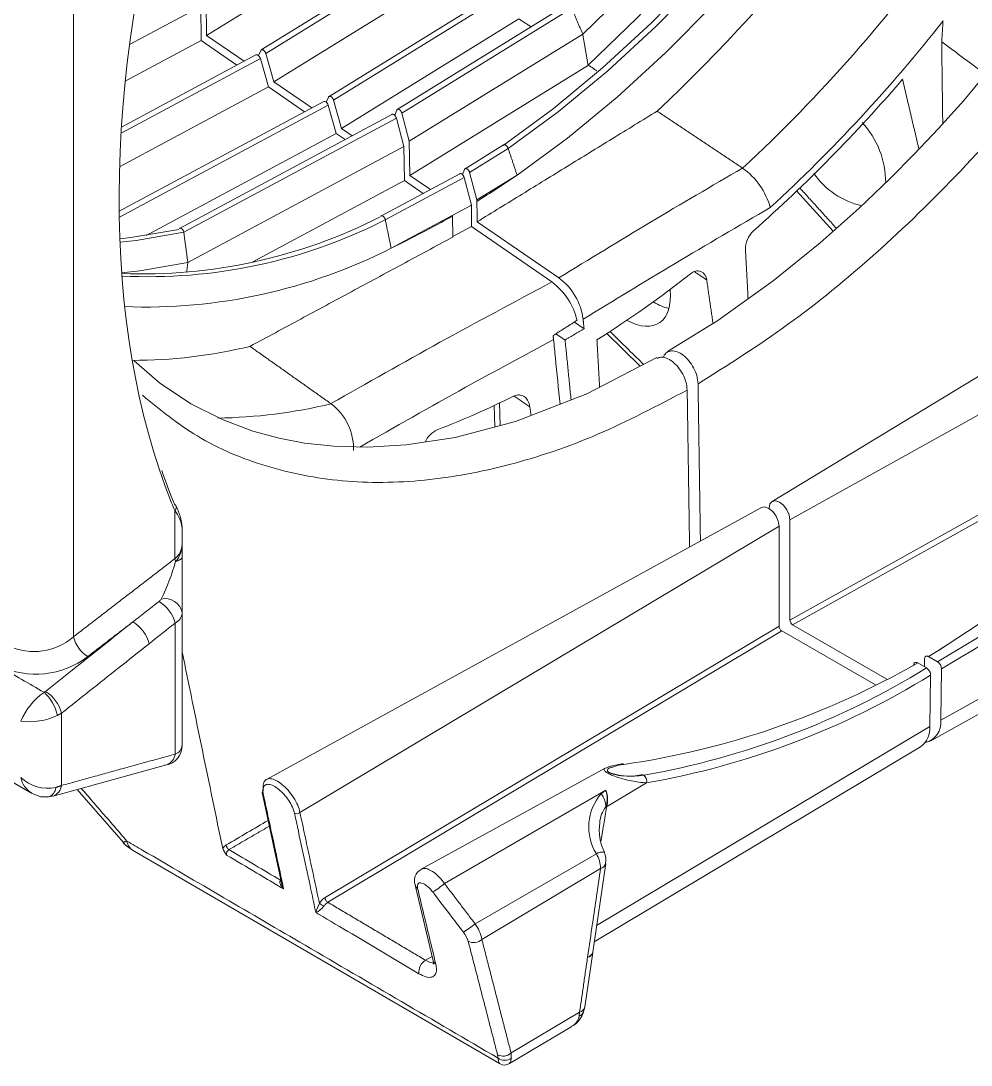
# Model space of a CAD drawing. Extents: x 8 to 113, y 1 to 87.
# Drawn here: x 26.157 to 28.636, y 59.251 to 61.976 of the extents above; entities that cross this region are included whole.
import ezdxf

# ---------------------------------------------------------------- set-up
doc = ezdxf.new("R2010")
doc.units = 0
doc.header["$MEASUREMENT"] = 0
doc.layers.add('OBJECT', color=7, linetype='CONTINUOUS')

msp = doc.modelspace()

# ---------------------------------------------------------------- linework, layer by layer
at = {"layer": 'OBJECT', "linetype": 'Continuous', "lineweight": 15}
for p, q in [((26.2944, 62.5073), (26.2944, 60.3689)), ((27.0985, 62.2203), (26.6417, 61.9381)), ((27.2396, 62.1818), (26.7845, 61.9007)), ((27.2356, 62.1627), (26.7961, 61.8913)), ((27.2767, 62.1013), (26.8172, 61.8173)), ((27.4193, 62.0619), (26.9612, 61.779)), ((26.6404, 62.0271), (26.6417, 61.9381)), ((27.4152, 62.0427), (26.9729, 61.7696)), ((26.4408, 61.9142), (26.6263, 62.0138)), ((26.6276, 61.9248), (26.6263, 62.0138)), ((27.5823, 62.0189), (27.1393, 61.7453)), ((27.5944, 62.0095), (27.1511, 61.7357)), ((27.4563, 61.9813), (26.9939, 61.6956)), ((27.6232, 61.9414), (27.1707, 61.6619)), ((26.6276, 61.9248), (26.4297, 61.8186)), ((26.6276, 61.9248), (26.7207, 61.8607)), ((26.7395, 61.8708), (26.6417, 61.9381)), ((26.7705, 61.8875), (26.4198, 61.6992)), ((26.7773, 61.8855), (26.783, 61.8989)), ((26.7961, 61.8913), (26.8172, 61.8173)), ((26.4188, 61.6829), (26.782, 61.878)), ((26.803, 61.804), (26.782, 61.878)), ((27.6378, 61.8607), (27.1721, 61.573)), ((26.803, 61.804), (26.4149, 61.5957)), ((26.803, 61.804), (26.8974, 61.739)), ((26.9163, 61.7491), (26.8172, 61.8173)), ((26.9541, 61.7638), (26.9597, 61.7772)), ((26.9473, 61.7658), (26.414, 61.4794)), ((26.4143, 61.4639), (26.9587, 61.7563)), ((26.9798, 61.6823), (26.9587, 61.7563)), ((26.9729, 61.7696), (26.9939, 61.6956)), ((27.1254, 61.7322), (26.5711, 61.4345)), ((26.5822, 61.4246), (27.1369, 61.7224)), ((27.1326, 61.7298), (27.1378, 61.7434)), ((27.1566, 61.6486), (27.1369, 61.7224)), ((27.1511, 61.7357), (27.1707, 61.6619)), ((27.0217, 61.6765), (26.9939, 61.6956)), ((26.9798, 61.6823), (26.4842, 61.4163)), ((26.9798, 61.6823), (27.0029, 61.6664)), ((26.5928, 61.3459), (27.1566, 61.6486)), ((27.1579, 61.5597), (27.1566, 61.6486)), ((27.1707, 61.6619), (27.1721, 61.573)), ((27.4167, 61.6526), (27.3161, 61.5905)), ((27.4287, 61.6431), (27.3278, 61.5808)), ((27.3093, 61.575), (27.3146, 61.5885)), ((27.1579, 61.5597), (26.7623, 61.3473)), ((27.3021, 61.5773), (27.0967, 61.467)), ((27.108, 61.4571), (27.3137, 61.5675)), ((27.1579, 61.5597), (27.2067, 61.5261)), ((27.2256, 61.5362), (27.1721, 61.573)), ((27.3329, 61.4957), (27.3137, 61.5675)), ((27.3278, 61.5808), (27.347, 61.509)), ((27.4518, 61.5737), (27.347, 61.509)), ((28.1812, 61.5325), (28.2764, 61.4272)), ((27.347, 61.509), (27.347, 61.5052)), ((27.1233, 61.3832), (27.3329, 61.4957)), ((27.3329, 61.4393), (27.3329, 61.4957)), ((29.3652, 61.4786), (28.1173, 60.7222)), ((27.2842, 61.4121), (27.2834, 61.4671)), ((27.5607, 61.3054), (27.3478, 61.452)), ((27.3329, 61.4393), (27.2842, 61.4131)), ((27.3329, 61.4393), (27.5425, 61.2949)), ((28.1636, 60.6738), (29.4463, 61.3889)), ((27.6013, 61.1903), (27.6266, 61.173)), ((27.5771, 61.1434), (27.5533, 61.1598)), ((27.6861, 61.1605), (27.7734, 61.0753)), ((29.3903, 61.0966), (28.1636, 60.4127)), ((28.1707, 60.4005), (29.3973, 61.0843)), ((27.3938, 60.9167), (27.392, 60.9724)), ((27.406, 60.9791), (27.4078, 60.9204)), ((26.5588, 60.5726), (26.5588, 60.6984)), ((28.0895, 60.7062), (26.7977, 59.9968)), ((28.1097, 60.7049), (28.1097, 60.7033)), ((28.1636, 60.4127), (28.1636, 60.6738)), ((29.4847, 60.6684), (28.5571, 60.1512)), ((26.5782, 60.6105), (26.5782, 60.6539)), ((28.1353, 60.6574), (26.8854, 59.9102)), ((28.1353, 60.3964), (28.1353, 60.6574)), ((28.5317, 60.0977), (29.475, 60.6235)), ((25.234, 60.5134), (26.185, 59.9606)), ((26.5782, 60.0867), (26.5782, 60.4322)), ((26.5596, 60.0627), (26.5596, 60.4047)), ((26.9507, 59.6882), (28.1353, 60.3964)), ((28.1707, 60.4005), (28.4168, 60.2584)), ((28.1424, 60.3841), (26.9579, 59.6761)), ((28.1424, 60.3841), (28.3866, 60.2432)), ((28.5145, 60.2908), (28.5148, 60.3113)), ((28.5485, 60.3039), (28.5254, 60.3172)), ((28.5202, 60.2875), (28.4971, 60.3009)), ((28.5591, 60.2853), (28.5571, 60.1512)), ((28.5308, 60.269), (28.5288, 60.1349)), ((26.2633, 60.1696), (26.2633, 59.9809)), ((27.6594, 59.6152), (28.5288, 60.1349)), ((27.6533, 59.5731), (28.5045, 60.082)), ((27.6815, 60.0261), (27.2012, 59.7624)), ((27.6917, 60.0304), (27.6833, 60.026)), ((27.7893, 59.9877), (27.6853, 59.9256)), ((26.2276, 59.9515), (26.2447, 59.9542)), ((26.3039, 59.9704), (26.4248, 59.8318)), ((26.7871, 59.9624), (26.8382, 59.7229)), ((27.2623, 59.7251), (27.6837, 59.9683)), ((26.4485, 59.812), (27.4063, 59.2553)), ((27.3422, 59.6201), (27.6587, 59.8028)), ((27.6695, 59.7644), (27.3598, 59.5793)), ((27.6494, 59.546), (27.6831, 59.7773)), ((26.8358, 59.733), (26.836, 59.7331)), ((27.1858, 59.7205), (27.2329, 59.5232)), ((27.6285, 59.4026), (27.6493, 59.5454)), ((27.2131, 59.5248), (27.2303, 59.5343)), ((27.4361, 59.2828), (27.615, 59.3897)), ((27.4323, 59.2555), (27.5943, 59.3523))]:
    msp.add_line(p, q, dxfattribs=at)
at = {"layer": 'OBJECT', "linetype": 'Continuous', "lineweight": 15, "flags": 128}
for points in [[(28.7374, 65.3223), (28.7513, 65.2908), (28.7951, 65.1719), (28.8295, 65.044), (28.8541, 64.908), (28.869, 64.7647), (28.8739, 64.6147), (28.869, 64.4591), (28.8541, 64.2985), (28.8295, 64.1341), (28.7951, 63.9666), (28.7513, 63.797), (28.6982, 63.6262), (28.6362, 63.4553), (28.5656, 63.2852), (28.4869, 63.1168), (28.4003, 62.9512), (28.3066, 62.7891), (28.206, 62.6315), (28.0993, 62.4794), (27.9871, 62.3335), (27.8698, 62.1947), (27.7483, 62.0638), (27.6232, 61.9414)], [(28.9506, 64.5876), (28.9504, 64.5795), (28.9406, 64.4187), (28.9209, 64.2534), (28.8916, 64.0846), (28.8528, 63.9132), (28.8046, 63.7401), (28.7474, 63.5662), (28.6814, 63.3924), (28.607, 63.2198), (28.5246, 63.0491), (28.4346, 62.8813), (28.3375, 62.7174), (28.2339, 62.5581), (28.1243, 62.4044), (28.0092, 62.257), (27.8893, 62.1168), (27.7653, 61.9844), (27.6377, 61.8607)], [(28.7078, 63.3373), (28.6353, 63.1681), (28.5544, 63.001), (28.4657, 62.8369), (28.3697, 62.6769), (28.267, 62.5219), (28.1581, 62.3729), (28.0438, 62.2307), (27.9247, 62.0962), (27.8016, 61.9703), (27.6751, 61.8536), (27.5461, 61.7469), (27.4154, 61.6508)], [(28.6486, 63.1604), (28.5677, 62.9933), (28.479, 62.8292), (28.383, 62.6692), (28.2802, 62.5142), (28.1714, 62.3652), (28.0571, 62.223), (27.938, 62.0886), (27.8149, 61.9626), (27.6884, 61.8459), (27.5594, 61.7392), (27.4287, 61.6431)], [(28.6876, 63.0893), (28.6041, 62.922), (28.5131, 62.7581), (28.4151, 62.5983), (28.3105, 62.4437), (28.2002, 62.2951), (28.0845, 62.1533), (27.9643, 62.0191), (27.8402, 61.8934), (27.713, 61.7768), (27.5832, 61.6701), (27.4518, 61.5737)], [(28.7566, 61.9368), (28.6173, 61.7686), (28.5512, 61.695), (28.4879, 61.628), (28.4247, 61.5642), (28.344, 61.4872), (28.2425, 61.3972), (28.1199, 61.298), (27.9758, 61.1944), (27.8446, 61.1133)], [(26.782, 61.878), (26.7809, 61.8807), (26.7794, 61.8832), (26.7775, 61.8854), (26.7754, 61.8869), (26.7733, 61.8878), (26.7714, 61.8878), (26.7705, 61.8875)], [(26.9587, 61.7563), (26.9577, 61.759), (26.9562, 61.7615), (26.9543, 61.7637), (26.9522, 61.7652), (26.9501, 61.7661), (26.9482, 61.7661), (26.9473, 61.7658)], [(27.1369, 61.7224), (27.1359, 61.7252), (27.1343, 61.7278), (27.1324, 61.73), (27.1303, 61.7316), (27.1282, 61.7325), (27.1262, 61.7325), (27.1254, 61.7322)], [(27.3137, 61.5675), (27.3127, 61.5703), (27.3111, 61.5729), (27.3092, 61.5751), (27.3071, 61.5768), (27.3049, 61.5776), (27.303, 61.5776), (27.3021, 61.5773)], [(26.5689, 61.4322), (26.4445, 61.4109), (26.4153, 61.4077)], [(26.5822, 61.4246), (26.4578, 61.4032), (26.4157, 61.3989)], [(26.5928, 61.3459), (26.4675, 61.3236), (26.4201, 61.3184)], [(27.8167, 61.0977), (27.6341, 61.0029), (27.4474, 60.9309), (27.2905, 60.8894), (27.1628, 60.8695), (27.0613, 60.8635), (26.9737, 60.866), (26.8971, 60.8745), (26.8307, 60.8871), (26.7622, 60.9058), (26.6849, 60.9347), (26.601, 60.9771), (26.5192, 61.0319), (26.453, 61.0892)], [(28.1097, 60.7049), (28.1117, 60.7156), (28.1176, 60.7224), (28.1263, 60.7241), (28.1366, 60.7205), (28.147, 60.7121), (28.1557, 60.7003), (28.1615, 60.6869), (28.1636, 60.6738)], [(28.0895, 60.7062), (28.098, 60.7077), (28.1084, 60.7041), (28.1187, 60.6958), (28.1274, 60.684), (28.1333, 60.6705), (28.1353, 60.6574)], [(26.5607, 60.5653), (26.5646, 60.5665), (26.5681, 60.5679), (26.5711, 60.5694), (26.5736, 60.571), (26.5756, 60.5726), (26.577, 60.5744), (26.5779, 60.5761), (26.5782, 60.5779)], [(26.2413, 59.9531), (26.342, 59.9809), (26.5375, 60.0349)], [(27.7249, 60.0371), (27.692, 60.0306), (27.6917, 60.0304)], [(27.6967, 60.0134), (27.6959, 60.0139), (27.6954, 60.0141), (27.6954, 60.0141)], [(26.1851, 59.9608), (26.2081, 59.9517), (26.2277, 59.9511)], [(26.4229, 59.8337), (26.4262, 59.8292), (26.4345, 59.8216)], [(26.4294, 59.8261), (26.4283, 59.8271), (26.4238, 59.8326)], [(26.4294, 59.8262), (26.4303, 59.8253), (26.4508, 59.8107)], [(26.8365, 59.731), (26.8356, 59.7313), (26.8343, 59.732)], [(27.6492, 59.5451), (27.6493, 59.5458), (27.6494, 59.546)], [(27.2325, 59.5237), (27.2338, 59.5189), (27.2339, 59.5144), (27.2341, 59.5148)], [(27.625, 59.3908), (27.6278, 59.3985), (27.6289, 59.4059)]]:
    msp.add_lwpolyline(points, dxfattribs=at)
at = {"layer": 'OBJECT', "linetype": 'Continuous', "lineweight": 15}
for centre, radius, start, end in [((24.888, 64.8613), 4.28, 313.1888, 331.4856), ((25.2517, 64.5971), 4.0996, 312.857, 324.4429), ((25.3209, 64.5251), 4.1244, 312.5993, 321.8297), ((25.4114, 64.4298), 4.0087, 311.5209, 319.4508), ((28.1829, 61.5541), 0.2307, 359.8579, 42.9097), ((27.9322, 61.439), 0.1871, 15.5277, 54.7658), ((25.9916, 63.6924), 2.5731, 301.7852, 304.5734), ((28.3975, 61.6979), 0.2092, 215.1037, 257.1451), ((26.4742, 62.6853), 1.3693, 267.7432, 296.9504), ((26.4896, 62.6714), 1.3628, 267.1045, 296.9896), ((26.1915, 63.3544), 2.1803, 295.301, 300.0524), ((28.1122, 61.3808), 0.0644, 132.405, 181.6806), ((26.4823, 62.6423), 1.4129, 267.798, 296.9788), ((26.0467, 63.688), 3.0129, 302.3795, 308.0738), ((27.9222, 61.2992), 0.0244, 2.6918, 135.7255), ((27.4393, 61.1554), 0.1735, 13.1015, 53.4955), ((27.4669, 61.1777), 0.1585, 7.1587, 53.6889), ((27.8786, 61.3507), 0.1288, 237.1838, 256.301), ((26.4483, 62.3975), 1.3072, 269.9651, 283.5673), ((26.4657, 62.9359), 2.171, 290.9927, 296.6869), ((26.6511, 62.282), 1.3425, 270.8374, 283.5863), ((26.8764, 60.8584), 0.149, 358.6733, 52.7983), ((27.2686, 60.8521), 0.0621, 113.8713, 156.2583), ((26.546, 63.5047), 3.7521, 301.84, 316.5636), ((26.6927, 63.5196), 3.7128, 299.9891, 314.9955), ((26.6728, 63.544), 3.7653, 300.0646, 314.9318), ((26.5529, 60.7064), 0.0099, 306.2077, 57.4178), ((26.4827, 60.6397), 0.0961, 8.64, 37.6507), ((26.423, 60.6398), 0.1557, 5.3238, 27.1757), ((26.5265, 60.613), 0.0517, 308.6006, 357.1857), ((26.5073, 60.6119), 0.0709, 318.9316, 358.866), ((26.0479, 60.7051), 0.5315, 333.4461, 344.7524), ((26.6078, 60.5818), 0.0499, 190.6149, 199.3115), ((26.5076, 60.4761), 0.018, 305.0493, 331.3702), ((26.4691, 60.3818), 0.0933, 14.2052, 58.4633), ((26.533, 60.4223), 0.0462, 12.3737, 102.0635), ((26.5457, 60.4341), 0.0326, 295.2848, 356.5307), ((26.4015, 60.3281), 0.0931, 14.1542, 58.9521), ((28.1507, 60.3971), 0.0154, 182.6107, 237.3931), ((28.1789, 60.4134), 0.0153, 182.479, 237.5249), ((26.1915, 60.4872), 0.1567, 245.3477, 311.0144), ((26.3775, 60.3898), 0.0857, 194.1187, 237.7009), ((26.1966, 60.4928), 0.2215, 244.1775, 307.603), ((177.0254, 91.0801), 153.5578, 191.551925, 191.747368), ((27.4212, 62.1724), 2.1588, 278.2382, 299.8951), ((27.4164, 62.0847), 2.1091, 279.9918, 301.5594), ((28.5082, 60.2683), 0.0227, 1.5487, 57.8766), ((28.5365, 60.2847), 0.0227, 1.5487, 57.8766), ((27.4326, 62.0465), 2.0894, 279.829, 301.709), ((26.3107, 60.0872), 0.1653, 124.168, 158.1334), ((26.1334, 60.135), 0.1227, 13.5561, 46.505), ((26.1729, 60.1468), 0.0932, 14.17, 58.6836), ((26.1803, 60.3133), 0.1661, 262.0292, 295.8293), ((28.5053, 60.1438), 0.0523, 282.2257, 8.1249), ((28.4693, 60.1302), 0.0597, 306.1015, 4.5441), ((26.5269, 60.0842), 0.0508, 276.1566, 2.6678), ((26.5259, 60.0668), 0.0339, 290.0715, 353.1015), ((26.5507, 60.0888), 0.0275, 288.72, 355.7026), ((27.7258, 60.0283), 0.00895, 58.5897, 95.9708), ((27.7449, 60.1501), 0.1449, 250.5656, 284.3487), ((27.7723, 59.9929), 0.0177, 343.0108, 55.7735), ((26.2276, 60.0739), 0.1005, 225.6036, 281.8469), ((26.215, 60.0119), 0.0585, 189.6932, 239.5919), ((26.2296, 59.985), 0.034, 289.9455, 353.0419), ((26.2204, 59.9775), 0.0279, 285.4796, 355.8736), ((26.7933, 59.9632), 0.00628, 132.0028, 187.6455), ((26.7924, 59.9636), 0.00544, 193.23, 240.8237), ((27.7712, 59.8726), 0.1324, 138.9361, 211.8258), ((27.617, 59.9211), 0.0666, 3.2021, 35.336), ((27.6104, 59.9469), 0.0764, 343.1844, 16.2825), ((27.6157, 59.9443), 0.0722, 344.9055, 19.4206), ((27.7369, 59.8807), 0.0693, 140.3901, 177.3694), ((27.6988, 59.8902), 0.0378, 110.806, 113.7829), ((26.877, 59.9201), 0.0129, 242.5459, 310.321), ((84.8813, -39.2676), 114.9145, 120.358433, 120.421757), ((27.7969, 59.8643), 0.1306, 171.4119, 206.0477), ((26.4661, 59.8392), 0.0324, 185.8913, 237.215), ((26.7086, 59.8014), 0.0288, 122.6984, 148.8878), ((26.7392, 59.8371), 0.0591, 200.6703, 219.5966), ((26.7083, 59.8264), 0.0153, 183.2251, 237.8408), ((26.7079, 59.8014), 0.0143, 122.6468, 188.0115), ((27.6752, 59.7732), 0.034, 82.9881, 119.1728), ((27.5886, 59.7623), 0.081, 1.5278, 30.0288), ((27.6417, 59.7871), 0.0421, 346.6021, 27.8139), ((27.2163, 59.733), 0.0324, 117.0905, 202.7512), ((27.6655, 59.7822), 0.0182, 282.7081, 344.3937), ((26.8785, 59.7309), 0.041, 191.2192, 209.1818), ((27.1996, 59.7241), 0.0142, 195.1468, 239.6566), ((27.136, 59.8686), 0.1912, 300.0465, 311.3441), ((26.9658, 59.689), 0.0151, 182.7293, 238.4176), ((27.0492, 59.6164), 0.1268, 153.1178, 164.9096), ((26.9062, 59.6973), 0.0521, 293.2162, 322.5597), ((26.9786, 59.7217), 0.064, 228.4459, 241.0612), ((27.2206, 59.7556), 0.1821, 300.0516, 311.9121), ((27.2543, 59.5526), 0.0732, 17.4237, 38.3207), ((27.2558, 59.5588), 0.106, 11.1449, 35.3602), ((27.3386, 59.6027), 0.0316, 242.9152, 312.1813), ((27.6318, 59.5501), 0.0181, 282.5445, 344.6569), ((27.6319, 59.5508), 0.0181, 282.5435, 344.6842), ((27.2315, 59.4938), 0.036, 120.6793, 186.5681), ((27.2468, 59.5268), 0.0143, 194.5422, 240.758), ((27.5807, 59.3829), 0.033, 293.8002, 352.5119), ((27.5702, 59.4034), 0.0562, 295.3069, 347.0944), ((27.6073, 59.3972), 0.0196, 288.4102, 340.123), ((27.6111, 59.4074), 0.0181, 282.5745, 344.6267), ((27.4149, 59.3064), 0.0318, 244.0904, 312.0378), ((27.4193, 59.2925), 0.0287, 233.2429, 307.2183), ((27.4192, 59.2729), 0.0217, 233.2684, 307.4234)]:
    msp.add_arc(centre, radius, start, end, dxfattribs=at)
for centre, major_axis, ratio, start_param, end_param in [((28.6051, 62.7297), (1.5635, 2.6147), 0.587369, 1.999022, 2.720718), ((27.7288, 61.3344), (-0.0934, 0.1467), 0.546414, 2.366466, 3.975228), ((28.5947, 62.7359), (1.556, 2.6017), 0.587418, 2.685604, 2.731324), ((28.6051, 62.7297), (1.5635, 2.6147), 0.587369, 2.720718, 2.731278), ((28.5383, 62.7685), (1.523, 2.6382), 0.557225, 3.938122, 3.9589)]:
    msp.add_ellipse(centre, major_axis=major_axis, ratio=ratio, start_param=start_param, end_param=end_param, dxfattribs=at)
for points, knots in [([(28.7614, 65.486), (28.7823, 65.4866), (28.8752, 65.489), (29.025, 65.4526), (29.206, 65.3765), (29.3639, 65.259), (29.4971, 65.1059), (29.6032, 64.9187), (29.6802, 64.7011), (29.727, 64.4566), (29.7427, 64.1894), (29.727, 63.9041), (29.6802, 63.6055), (29.6032, 63.2989), (29.4971, 62.9894), (29.3639, 62.6823), (29.2059, 62.3829), (29.0256, 62.0963), (28.8263, 61.8275), (28.6127, 61.5824), (28.3888, 61.3655), (28.1585, 61.1766), (28.0022, 61.0783), (27.9241, 61.0291)], [0, 0, 0, 0, 0.014347, 0.063776, 0.113205, 0.162634, 0.212063, 0.261492, 0.310921, 0.36035, 0.409779, 0.459208, 0.508637, 0.558066, 0.607495, 0.656924, 0.706353, 0.755782, 0.805211, 0.85464, 0.903093, 0.951547, 1, 1, 1, 1]), ([(26.783, 61.8989), (26.7831, 61.8992), (26.7834, 61.8998), (26.7841, 61.9005), (26.785, 61.901), (26.7859, 61.9012), (26.787, 61.9012), (26.7881, 61.9009), (26.7893, 61.9004), (26.7905, 61.8997), (26.7916, 61.8987), (26.7927, 61.8976), (26.7937, 61.8963), (26.7946, 61.8949), (26.7955, 61.8932), (26.7959, 61.892), (26.7961, 61.8913)], [0, 0, 0, 0, 0.069534, 0.139039, 0.208618, 0.278141, 0.347673, 0.417216, 0.486746, 0.556251, 0.625781, 0.695348, 0.764844, 0.834397, 0.903939, 1, 1, 1, 1]), ([(26.9597, 61.7772), (26.9599, 61.7775), (26.9602, 61.7781), (26.9609, 61.7788), (26.9618, 61.7793), (26.9627, 61.7795), (26.9638, 61.7795), (26.9649, 61.7792), (26.9661, 61.7787), (26.9673, 61.7779), (26.9684, 61.777), (26.9695, 61.7758), (26.9705, 61.7746), (26.9714, 61.7731), (26.9723, 61.7715), (26.9727, 61.7703), (26.9729, 61.7696)], [0, 0, 0, 0, 0.069553, 0.139076, 0.2086, 0.27812, 0.347649, 0.41719, 0.486717, 0.556268, 0.625795, 0.695305, 0.764853, 0.834403, 0.903942, 1, 1, 1, 1]), ([(27.1378, 61.7434), (27.1379, 61.7437), (27.1382, 61.7444), (27.1389, 61.7451), (27.1397, 61.7456), (27.1407, 61.7459), (27.1417, 61.7459), (27.1428, 61.7456), (27.144, 61.7452), (27.1452, 61.7444), (27.1463, 61.7435), (27.1475, 61.7424), (27.1485, 61.7411), (27.1494, 61.7397), (27.1503, 61.7379), (27.1508, 61.7366), (27.1511, 61.7357)], [0, 0, 0, 0, 0.068073, 0.136152, 0.20422, 0.27226, 0.340334, 0.408387, 0.47643, 0.544492, 0.612574, 0.680641, 0.748687, 0.81674, 0.884827, 1, 1, 1, 1]), ([(27.4287, 61.6431), (27.4285, 61.6436), (27.4281, 61.6446), (27.4274, 61.646), (27.4265, 61.6475), (27.4255, 61.6488), (27.4244, 61.65), (27.4233, 61.651), (27.4221, 61.6519), (27.4209, 61.6525), (27.4198, 61.6529), (27.4187, 61.6531), (27.4177, 61.6531), (27.4171, 61.6529), (27.4168, 61.6527), (27.4168, 61.6526)], [0, 0, 0, 0, 0.082159, 0.164309, 0.24647, 0.328578, 0.410739, 0.492859, 0.574973, 0.657051, 0.73921, 0.821296, 0.90345, 0.98556, 1, 1, 1, 1]), ([(27.3146, 61.5885), (27.3147, 61.5888), (27.315, 61.5895), (27.3157, 61.5902), (27.3165, 61.5907), (27.3174, 61.591), (27.3185, 61.591), (27.3196, 61.5908), (27.3208, 61.5903), (27.322, 61.5896), (27.3231, 61.5887), (27.3242, 61.5876), (27.3253, 61.5863), (27.3262, 61.5849), (27.3271, 61.5831), (27.3276, 61.5817), (27.3278, 61.5808)], [0, 0, 0, 0, 0.068074, 0.136108, 0.204177, 0.272258, 0.340291, 0.408392, 0.476436, 0.544499, 0.612536, 0.680613, 0.74869, 0.816744, 0.884802, 1, 1, 1, 1]), ([(27.5607, 61.3054), (27.6401, 61.354), (27.7981, 61.4508), (27.9595, 61.5451), (28.0399, 61.592)], [0, 0, 0, 0, 0.502457, 1, 1, 1, 1]), ([(28.1125, 61.4891), (28.0294, 61.4407), (27.8648, 61.3449), (27.7039, 61.2463), (27.6241, 61.1974)], [0, 0, 0, 0, 0.504604, 1, 1, 1, 1]), ([(27.108, 61.4571), (27.1079, 61.4576), (27.1076, 61.4587), (27.107, 61.4602), (27.1063, 61.4617), (27.1054, 61.4631), (27.1044, 61.4643), (27.1033, 61.4654), (27.1021, 61.4663), (27.1009, 61.4669), (27.0998, 61.4673), (27.0986, 61.4675), (27.0976, 61.4674), (27.097, 61.4671), (27.0967, 61.467)], [0, 0, 0, 0, 0.083593, 0.167202, 0.250779, 0.334341, 0.417929, 0.501499, 0.585054, 0.668631, 0.752173, 0.835764, 0.919306, 1, 1, 1, 1]), ([(26.5711, 61.4345), (26.5712, 61.4346), (26.5716, 61.4348), (26.5725, 61.435), (26.5736, 61.4351), (26.5748, 61.4349), (26.576, 61.4345), (26.5771, 61.4338), (26.5782, 61.4328), (26.5793, 61.4317), (26.5802, 61.4304), (26.581, 61.4289), (26.5818, 61.427), (26.5821, 61.4255), (26.5822, 61.4246)], [0, 0, 0, 0, 0.022882, 0.106314, 0.18943, 0.272357, 0.355126, 0.437817, 0.520531, 0.603204, 0.685945, 0.768623, 0.851293, 1, 1, 1, 1]), ([(26.9661, 60.9773), (27.0605, 61.0309), (27.2499, 61.1387), (27.4448, 61.2427), (27.5425, 61.2949)], [0, 0, 0, 0, 0.498244, 1, 1, 1, 1]), ([(27.5471, 61.1443), (27.4703, 61.1031), (27.2994, 61.0113), (27.133, 60.9163), (27.0414, 60.8641)], [0, 0, 0, 0, 0.449501, 1, 1, 1, 1]), ([(27.5471, 61.1443), (27.5486, 61.1286), (27.5543, 61.0725), (27.5599, 61.0163), (27.5639, 60.9758)], [0, 0, 0, 0, 0.279302, 1, 1, 1, 1]), ([(27.8177, 61.0955), (27.8206, 61.0968), (27.8273, 61.1), (27.8414, 61.0971), (27.8572, 61.0881), (27.8722, 61.0733), (27.8846, 61.0547), (27.8936, 61.0333), (27.895, 61.0199), (27.8957, 61.0128)], [0, 0, 0, 0, 0.108187, 0.254292, 0.400399, 0.546502, 0.692606, 0.838707, 1, 1, 1, 1]), ([(27.8339, 61.0974), (27.8341, 61.0983), (27.8353, 61.1046), (27.8424, 61.1115), (27.8545, 61.1162), (27.8696, 61.1135), (27.8855, 61.1044), (27.9005, 61.0896), (27.9129, 61.071), (27.9219, 61.0497), (27.9233, 61.0362), (27.924, 61.0291)], [0, 0, 0, 0, 0.021888, 0.142587, 0.263282, 0.383978, 0.504675, 0.62537, 0.746064, 0.866758, 1, 1, 1, 1]), ([(27.8957, 61.0128), (27.8176, 60.9717), (27.6613, 60.8896), (27.431, 60.8126), (27.2071, 60.771), (26.9934, 60.7693), (26.7945, 60.8086), (26.618, 60.8823), (26.5205, 60.9614), (26.4741, 60.9991)], [0, 0, 0, 0, 0.143081, 0.286162, 0.429243, 0.575196, 0.721149, 0.867102, 1, 1, 1, 1]), ([(27.4407, 60.9961), (27.4454, 60.9979), (27.4548, 61.0014), (27.4678, 60.9986), (27.478, 60.99), (27.4833, 60.979), (27.4847, 60.9713), (27.4851, 60.9692)], [0, 0, 0, 0, 0.225595, 0.451089, 0.679332, 0.912955, 1, 1, 1, 1]), ([(26.5782, 60.6105), (26.5782, 60.6104), (26.5782, 60.6048), (26.5782, 60.5941), (26.5782, 60.5833), (26.5782, 60.5779)], [0, 0, 0, 0, 0.0111156, 0.5056094, 1, 1, 1, 1]), ([(26.5782, 60.5779), (26.5782, 60.572), (26.5782, 60.5546), (26.5782, 60.5189), (26.5782, 60.4733), (26.5782, 60.4462), (26.5782, 60.4322)], [0, 0, 0, 0, 0.114432, 0.337533, 0.657433, 1, 1, 1, 1]), ([(26.2214, 60.2264), (26.2445, 60.2448), (26.3206, 60.3053), (26.3966, 60.3658), (26.4495, 60.4079)], [0, 0, 0, 0, 0.304154, 1, 1, 1, 1]), ([(26.4918, 60.3509), (26.465, 60.3297), (26.3888, 60.2692), (26.3127, 60.2088), (26.2633, 60.1696)], [0, 0, 0, 0, 0.351743, 1, 1, 1, 1]), ([(28.5148, 60.3113), (28.5149, 60.3126), (28.5152, 60.3152), (28.5171, 60.3177), (28.5198, 60.3189), (28.5228, 60.3185), (28.5247, 60.3176), (28.5254, 60.3172)], [0, 0, 0, 0, 0.217078, 0.434153, 0.651225, 0.868323, 1, 1, 1, 1]), ([(28.4865, 60.295), (28.4867, 60.2963), (28.4869, 60.2988), (28.4888, 60.3014), (28.4916, 60.3025), (28.4945, 60.3022), (28.4964, 60.3012), (28.4971, 60.3009)], [0, 0, 0, 0, 0.217078, 0.434153, 0.651225, 0.868323, 1, 1, 1, 1]), ([(27.7305, 60.0359), (27.7278, 60.0356), (27.7164, 60.0341), (27.7081, 60.0313), (27.7018, 60.0291)], [0, 0, 0, 0, 0.234986, 1, 1, 1, 1]), ([(27.7893, 59.9877), (27.7842, 59.9881), (27.7685, 59.9891), (27.7446, 59.9934), (27.7193, 60.0004), (27.7054, 60.0053), (27.6951, 60.0097), (27.6891, 60.0128), (27.6842, 60.0159), (27.6803, 60.0191), (27.6783, 60.023), (27.6783, 60.0257), (27.6815, 60.0261), (27.6815, 60.0261)], [0, 0, 0, 0, 0.139909, 0.426726, 0.525458, 0.632252, 0.673651, 0.717622, 0.757605, 0.80319, 0.871204, 0.999321, 1, 1, 1, 1]), ([(27.7018, 60.0291), (27.6985, 60.0284), (27.6914, 60.0269), (27.6874, 60.023), (27.6872, 60.0192), (27.6894, 60.0165), (27.6928, 60.0142), (27.6975, 60.0121), (27.7059, 60.0094), (27.7176, 60.0071), (27.7469, 60.0039), (27.7663, 60.0059), (27.7823, 60.0076)], [0, 0, 0, 0, 0.1026652, 0.2185763, 0.2754049, 0.3107954, 0.3405262, 0.3734949, 0.4061464, 0.498015, 0.588882, 1, 1, 1, 1]), ([(26.871, 59.9086), (26.8695, 59.9138), (26.8665, 59.9242), (26.8565, 59.9418), (26.8438, 59.9582), (26.8298, 59.9716), (26.816, 59.9807), (26.8039, 59.9847), (26.7945, 59.9833), (26.7891, 59.9763), (26.7882, 59.9671), (26.7894, 59.9606), (26.7897, 59.9589)], [0, 0, 0, 0, 0.1098565, 0.2198122, 0.3279776, 0.4334295, 0.5370402, 0.6404193, 0.7451385, 0.852155, 0.9614885, 1, 1, 1, 1]), ([(26.7899, 59.9686), (26.7896, 59.9706), (26.7885, 59.9783), (26.7899, 59.9893), (26.7968, 59.9977), (26.808, 59.9997), (26.8224, 59.9951), (26.8385, 59.9846), (26.8548, 59.9688), (26.8693, 59.9495), (26.8806, 59.9288), (26.8838, 59.9164), (26.8854, 59.9102)], [0, 0, 0, 0, 0.038416, 0.147501, 0.254393, 0.35917, 0.462771, 0.56668, 0.672384, 0.780628, 0.890438, 1, 1, 1, 1]), ([(26.7897, 59.9589), (26.7908, 59.9541), (26.7958, 59.9303), (26.8135, 59.8477), (26.8302, 59.7698), (26.8428, 59.7109)], [0, 0, 0, 0, 0.057542, 0.287714, 1, 1, 1, 1]), ([(27.6714, 59.9596), (27.6734, 59.961), (27.6774, 59.9639), (27.6815, 59.9668), (27.6836, 59.9683), (27.6837, 59.9683)], [0, 0, 0, 0, 0.4894051, 0.9788315, 1, 1, 1, 1]), ([(26.9268, 59.6495), (26.9257, 59.6542), (26.9207, 59.6777), (26.9021, 59.7641), (26.8846, 59.8458), (26.871, 59.9086)], [0, 0, 0, 0, 0.054525, 0.272628, 1, 1, 1, 1]), ([(26.4339, 59.8359), (26.4478, 59.8278), (26.6027, 59.7372), (26.9254, 59.5484), (27.2343, 59.3677), (27.4022, 59.2695)], [0, 0, 0, 0, 0.043049, 0.480087, 1, 1, 1, 1]), ([(26.8428, 59.7109), (26.8381, 59.7137), (26.8149, 59.7275), (26.7652, 59.757), (26.7201, 59.7837), (26.6937, 59.7994)], [0, 0, 0, 0, 0.093574, 0.4678749, 1, 1, 1, 1]), ([(26.7002, 59.8135), (26.7228, 59.8), (26.768, 59.7732), (26.8133, 59.7464), (26.8358, 59.733)], [0, 0, 0, 0, 0.500998, 1, 1, 1, 1]), ([(27.2016, 59.7619), (27.2038, 59.763), (27.209, 59.7654), (27.2209, 59.7626), (27.2351, 59.7546), (27.2498, 59.7417), (27.2581, 59.7306), (27.2623, 59.7251)], [0, 0, 0, 0, 0.159554, 0.368062, 0.577175, 0.789056, 1, 1, 1, 1]), ([(27.6358, 59.5332), (27.6401, 59.5625), (27.6513, 59.6395), (27.6626, 59.7166), (27.6695, 59.7644)], [0, 0, 0, 0, 0.380125, 1, 1, 1, 1]), ([(26.8428, 59.7109), (26.8427, 59.7109), (26.8409, 59.7127), (26.8377, 59.7165), (26.8343, 59.722), (26.8327, 59.7267), (26.8328, 59.7294), (26.8334, 59.731), (26.834, 59.7316), (26.8343, 59.732)], [0, 0, 0, 0, 0.006818, 0.291406, 0.586859, 0.77815, 0.895747, 0.936358, 1, 1, 1, 1]), ([(27.2317, 59.7031), (27.2291, 59.7063), (27.2237, 59.7129), (27.2147, 59.7206), (27.2063, 59.7256), (27.1991, 59.7274), (27.194, 59.7258), (27.1911, 59.7208), (27.192, 59.7149), (27.1924, 59.7118)], [0, 0, 0, 0, 0.1396896, 0.2793827, 0.4171512, 0.5549715, 0.6954876, 0.8402205, 1, 1, 1, 1]), ([(27.1924, 59.7118), (27.1952, 59.7004), (27.2089, 59.6431), (27.2247, 59.5772), (27.2378, 59.5229), (27.2398, 59.5143)], [0, 0, 0, 0, 0.173989, 0.869944, 1, 1, 1, 1]), ([(26.9361, 59.6738), (26.9384, 59.6769), (26.9429, 59.6829), (26.9482, 59.6865), (26.9507, 59.6882)], [0, 0, 0, 0, 0.523842, 1, 1, 1, 1]), ([(27.3118, 59.598), (27.3017, 59.6112), (27.2749, 59.6461), (27.2483, 59.6812), (27.2317, 59.7031)], [0, 0, 0, 0, 0.376877, 1, 1, 1, 1]), ([(26.9579, 59.6761), (26.9561, 59.6748), (26.9524, 59.6722), (26.9492, 59.6679), (26.9476, 59.6657)], [0, 0, 0, 0, 0.476174, 1, 1, 1, 1]), ([(27.1957, 59.4897), (27.1841, 59.4966), (27.1259, 59.5312), (27.0387, 59.583), (26.9607, 59.6293), (26.9292, 59.648), (26.9268, 59.6495)], [0, 0, 0, 0, 0.1297529, 0.6487573, 0.9732676, 1, 1, 1, 1]), ([(27.401, 59.2778), (27.398, 59.2892), (27.3833, 59.3463), (27.3577, 59.4452), (27.335, 59.5327), (27.3242, 59.5745)], [0, 0, 0, 0, 0.11543, 0.577155, 1, 1, 1, 1]), ([(27.2131, 59.5248), (27.2177, 59.5224), (27.2259, 59.518), (27.2313, 59.5182), (27.2338, 59.5182)], [0, 0, 0, 0, 0.548423, 1, 1, 1, 1]), ([(27.2398, 59.5143), (27.2406, 59.5098), (27.2426, 59.4989), (27.2393, 59.4865), (27.2297, 59.4797), (27.2148, 59.48), (27.2021, 59.4865), (27.1957, 59.4897)], [0, 0, 0, 0, 0.153581, 0.370943, 0.582193, 0.79098, 1, 1, 1, 1]), ([(27.4367, 59.2696), (27.4361, 59.2654), (27.435, 59.2578), (27.4328, 59.2567), (27.4319, 59.2563)], [0, 0, 0, 0, 0.56704, 1, 1, 1, 1]), ([(27.4067, 59.2561), (27.4058, 59.2566), (27.4038, 59.2576), (27.4027, 59.2652), (27.4022, 59.2695)], [0, 0, 0, 0, 0.441457, 1, 1, 1, 1])]:
    msp.add_open_spline(points, degree=3, knots=knots, dxfattribs=at)
for points in [[(27.6232, 61.9414), (27.5944, 62.0095)], [(27.488, 61.9607), (27.4568, 61.9815)], [(28.5633, 61.9762), (28.5597, 61.9213)], [(27.6373, 61.8604), (27.6232, 61.9414)], [(28.5624, 61.7075), (28.5597, 61.9213)], [(28.5597, 61.9213), (28.6741, 61.8372)], [(27.6597, 61.846), (27.6377, 61.8607)], [(28.5004, 61.6412), (28.4574, 61.8237)], [(27.8173, 61.7407), (27.3478, 61.452)], [(28.0399, 61.592), (27.8173, 61.7407)], [(27.4518, 61.5737), (27.4287, 61.6431)], [(28.0399, 61.592), (28.0402, 61.5918)], [(28.1896, 61.5403), (28.285, 61.4349)], [(27.347, 61.5052), (27.3478, 61.452)], [(27.1233, 61.3832), (27.108, 61.4571)], [(26.5822, 61.4246), (26.5928, 61.3459)], [(27.2842, 61.4121), (26.755, 61.1268)], [(28.0545, 61.251), (28.0478, 61.3789)], [(26.5928, 61.3459), (26.5897, 61.3201)], [(27.9465, 61.3004), (27.9145, 61.3218)], [(27.9631, 61.1866), (27.9465, 61.3004)], [(27.6083, 61.1948), (27.5456, 61.1548)], [(27.6241, 61.1974), (27.6266, 61.173)], [(27.5456, 61.1548), (27.5471, 61.1443)], [(27.6266, 61.173), (27.5771, 61.1434)], [(27.7819, 61.0797), (27.6942, 61.1658)], [(26.755, 61.1268), (26.9661, 60.9773)], [(27.5927, 60.9869), (27.5771, 61.1434)], [(27.6671, 61.02), (27.6602, 61.1436)], [(27.924, 61.0291), (27.9302, 60.6187)], [(27.4851, 60.9692), (27.4442, 60.9971)], [(27.8957, 61.0128), (27.9019, 60.6031)], [(26.9664, 60.9771), (26.9661, 60.9773)], [(27.4884, 60.9467), (27.4851, 60.9692)], [(26.2944, 60.3689), (26.5588, 60.5726)], [(25.751, 60.4938), (26.2178, 60.224)], [(26.4495, 60.4079), (26.5179, 60.4613)], [(26.4495, 60.4079), (26.3317, 60.3174)], [(26.5596, 60.4047), (26.4918, 60.3509)], [(26.2178, 60.224), (26.2214, 60.2264)], [(26.2633, 60.1696), (26.2526, 60.1638)], [(26.2633, 59.9809), (26.5596, 60.0627)], [(26.2482, 59.9755), (26.2633, 59.9809)], [(26.3146, 59.9734), (26.4339, 59.8359)], [(27.6853, 59.9256), (27.6711, 59.8366)], [(26.8854, 59.9102), (26.9361, 59.6738)], [(26.8057, 59.875), (26.7002, 59.8135)], [(26.4339, 59.8359), (26.4238, 59.8326)], [(26.8343, 59.732), (26.8358, 59.733)], [(27.2623, 59.7251), (27.3422, 59.6201)], [(26.9579, 59.6761), (27.2131, 59.5248)], [(27.3598, 59.5793), (27.4361, 59.2828)], [(27.615, 59.3897), (27.6357, 59.5325)], [(27.6357, 59.5325), (27.6358, 59.5332)], [(27.6135, 59.3786), (27.615, 59.3897)], [(27.4022, 59.2695), (27.401, 59.2778)], [(27.4361, 59.2828), (27.4367, 59.2696)]]:
    msp.add_open_spline(points, degree=1, dxfattribs=at)

doc.saveas('drawing.dxf')
